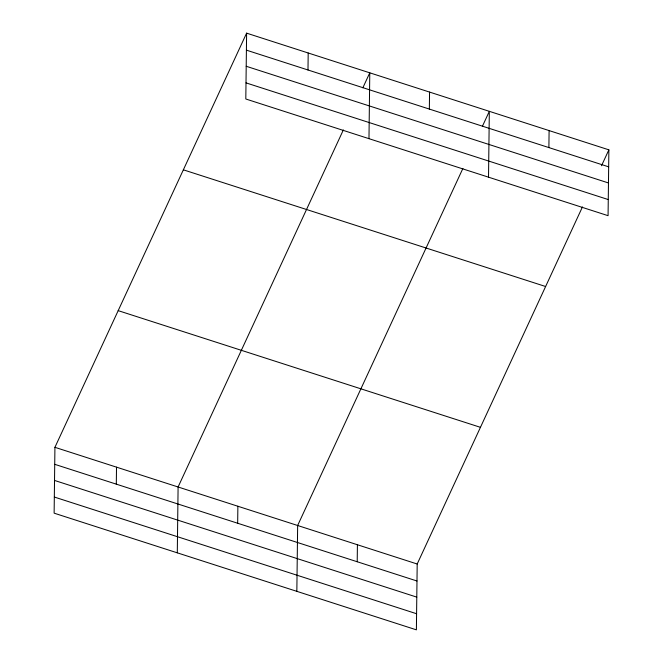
<?xml version="1.0" encoding="UTF-8"?>
<svg xmlns="http://www.w3.org/2000/svg" width="663" height="663" viewBox="0 0 663 663"><rect width="100%" height="100%" fill="white"/><g stroke="black" fill="none" stroke-linecap="round" stroke-linejoin="round"><path stroke-width="0.99" d="M246.611 33.15L245.807 98.994L608.07 215.682L608.874 149.838L246.611 33.15L54.93 447.318L54.126 513.162L416.389 629.85L417.193 564.006L582.445 206.939M116.307 484.156L116.514 467.15M177.294 552.834L178.098 486.99L343.351 129.931M237.669 523.24L237.876 506.242M296.842 591.346L297.646 525.494L462.898 168.435M307.988 69.988L308.196 52.99M357.208 561.752L357.415 544.754M368.976 138.666L369.78 72.822L362.852 87.798M429.351 109.072L429.558 92.074M488.523 177.178L489.327 111.334L482.399 126.31M548.889 147.584L549.097 130.586M601.507 165.75L608.874 149.838M246.404 50.148L608.667 166.836M246.205 66.267L608.468 182.955M246.006 82.875L608.261 199.563M183.361 169.827L545.616 286.515M118.188 310.64L480.443 427.328M54.93 447.318L417.193 564.006M54.722 464.315L416.986 581.003M54.523 480.435L416.787 597.123M54.325 497.043L416.579 613.731"/></g></svg>
